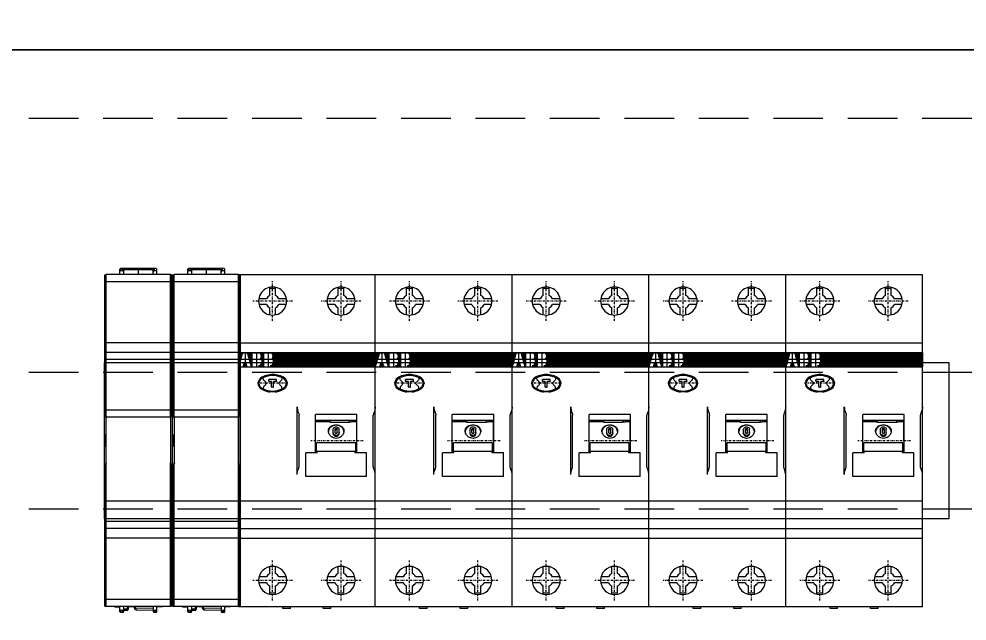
# Model space of a CAD drawing. Header units: millimetres. Extents: x -2573 to 2942, y -1220 to 2800.
# Drawn here: x 351.4 to 593.9, y 1993.8 to 2147.9 of the extents above; entities that cross this region are included whole.
import ezdxf

# ---------------------------------------------------------------- set-up
doc = ezdxf.new("R2010")
doc.units = ezdxf.units.MM
doc.linetypes.add('DASHDOT', pattern=[1, 0.5, -0.25, 0, -0.25])
doc.linetypes.add('DASHED', pattern=[19.05, 12.7, -6.35])
doc.layers.add('noprint', color=2, linetype='Continuous', true_color=0xffff00, plot=False)

# ---------------------------------------------------------------- blocks, each defined once
blk = doc.blocks.new('УЗО')
at = {"linetype": 'Continuous'}
for p, q in [((35, 39), (0, 39)), ((0, 37.14), (0, 39)), ((35, 37.14), (35, 39)), ((0, 21.5), (0, 37.14)), ((35, 21.5), (35, 37.14)), ((8, 35.5), (8, 35.61)), ((8, 33.66), (8, 35.5)), ((9.5, 35.5), (8, 35.5)), ((9.5, 35.5), (9.5, 35.61)), ((9.5, 33.66), (9.5, 35.5)), ((25.5, 35.5), (25.5, 35.61)), ((25.5, 33.66), (25.5, 35.5)), ((27, 35.5), (25.5, 35.5)), ((27, 35.5), (27, 35.61)), ((27, 33.66), (27, 35.5)), ((7.17, 32.83), (5.33, 32.83)), ((12.17, 32.83), (10.33, 32.83)), ((24.67, 32.83), (22.83, 32.83)), ((29.67, 32.83), (27.83, 32.83)), ((7.17, 31.33), (5.33, 31.33)), ((8, 28.89), (8, 30.49)), ((9.5, 28.89), (9.5, 30.49)), ((12.17, 31.33), (10.33, 31.33)), ((24.67, 31.33), (22.83, 31.33)), ((25.5, 28.89), (25.5, 30.49)), ((27, 28.89), (27, 30.49)), ((29.67, 31.33), (27.83, 31.33)), ((35, 21.5), (0, 21.5)), ((0, 19), (0, 21.5)), ((35, 19), (35, 21.5)), ((0, 19), (35, 19)), ((35, 19), (0, 19)), ((0, -19), (0, 19)), ((0, 15.4), (0, 19)), ((1.15, 18.7), (0, 18.7)), ((1.06, 18.4), (0, 18.4)), ((0.97, 18.1), (0, 18.1)), ((0.88, 17.8), (0, 17.8)), ((0.79, 17.5), (0, 17.5)), ((0.7, 17.2), (0, 17.2)), ((2.66, 17.25), (0.72, 17.25)), ((1.68, 18.91), (1.68, 16.32)), ((3.63, 18.7), (2.25, 18.7)), ((3.63, 18.4), (2.34, 18.4)), ((3.63, 18.1), (2.42, 18.1)), ((3.63, 17.8), (2.51, 17.8)), ((3.63, 17.5), (2.59, 17.5)), ((3.63, 17.2), (2.68, 17.2)), ((5.74, 17.25), (3.63, 17.25)), ((4.64, 18.93), (4.64, 15.59)), ((6.6, 18.7), (5.47, 18.7)), ((6.6, 17.5), (5.54, 17.5)), ((6.6, 18.4), (5.68, 18.4)), ((6.6, 17.8), (5.68, 17.8)), ((6.6, 18.1), (5.75, 18.1)), ((6.6, 17.2), (5.76, 17.2)), ((8.71, 17.25), (6.6, 17.25)), ((7.62, 18.93), (7.62, 15.59)), ((35, 18.7), (8.44, 18.7)), ((35, 17.5), (8.51, 17.5)), ((35, 18.4), (8.65, 18.4)), ((35, 17.8), (8.66, 17.8)), ((35, 18.1), (8.73, 18.1)), ((35, 17.2), (8.73, 17.2)), ((35, 19), (35, 15.4)), ((35, 17.21), (35, 19)), ((35, 5.18), (35, 17.21)), ((0.61, 16.9), (0, 16.9)), ((0.52, 16.6), (0, 16.6)), ((0.44, 16.3), (0, 16.3)), ((0.35, 16), (0, 16)), ((0.26, 15.7), (0, 15.7)), ((0, 15.4), (35, 15.4)), ((2.24, 15.7), (1.12, 15.7)), ((2.15, 16), (1.21, 16)), ((2.07, 16.3), (1.3, 16.3)), ((3.63, 16.9), (2.76, 16.9)), ((3.63, 16.6), (2.84, 16.6)), ((3.63, 16.3), (2.93, 16.3)), ((3.63, 16), (3.01, 16)), ((3.63, 15.7), (3.1, 15.7)), ((6.6, 15.7), (5.17, 15.7)), ((6.6, 16), (5.59, 16)), ((6.6, 16.3), (5.78, 16.3)), ((6.6, 16.9), (5.86, 16.9)), ((6.6, 16.6), (5.86, 16.6)), ((35, 15.7), (8.14, 15.7)), ((35, 16), (8.56, 16)), ((35, 16.3), (8.75, 16.3)), ((35, 16.9), (8.83, 16.9)), ((35, 16.6), (8.83, 16.6)), ((5.59, 12.12), (5.62, 12.15)), ((5.62, 12.15), (5.64, 12.17)), ((5.64, 12.17), (5.67, 12.2)), ((5.67, 12.2), (5.69, 12.22)), ((5.75, 12.27), (5.81, 12.32)), ((7.76, 12.15), (7.78, 12.17)), ((7.76, 12.15), (7.78, 12.17)), ((7.78, 12.17), (7.8, 12.19)), ((7.78, 12.17), (7.8, 12.19)), ((7.78, 12.17), (7.78, 12.17)), ((7.82, 12.2), (7.8, 12.2)), ((7.8, 12.19), (7.82, 12.2)), ((7.85, 12.2), (7.82, 12.2)), ((7.83, 12.2), (7.85, 12.2)), ((9.65, 12.2), (7.85, 12.2)), ((9.67, 12.2), (9.65, 12.2)), ((9.68, 12.2), (9.65, 12.2)), ((9.68, 12.2), (9.69, 12.2)), ((9.7, 12.2), (9.69, 12.2)), ((9.72, 12.17), (9.7, 12.19)), ((9.74, 12.15), (9.72, 12.17)), ((11.74, 12.28), (11.69, 12.32)), ((11.83, 12.2), (11.79, 12.24)), ((11.91, 12.11), (11.87, 12.15)), ((5.25, 11.3), (5.26, 11.32)), ((5.25, 11.31), (5.26, 11.32)), ((5.25, 11.27), (5.25, 11.31)), ((5.25, 11.26), (5.25, 11.3)), ((5.25, 11.27), (5.25, 11.3)), ((5.25, 11.26), (5.25, 11.26)), ((5.25, 11.25), (5.25, 11.26)), ((5.25, 11.2), (5.25, 11.25)), ((5.25, 11.25), (5.25, 11.25)), ((5.25, 11.25), (5.25, 11.25)), ((5.25, 11.25), (5.25, 11.25)), ((5.25, 11.25), (5.25, 11.25)), ((5.25, 11.25), (5.25, 11.25)), ((5.25, 11.16), (5.25, 11.2)), ((5.25, 11.16), (5.25, 11.16)), ((5.25, 11.16), (5.25, 11.16)), ((5.25, 11.16), (5.25, 11.16)), ((5.25, 11.16), (5.25, 11.16)), ((5.25, 11.16), (5.25, 11.16)), ((5.25, 11.15), (5.25, 11.16)), ((5.25, 11.15), (5.25, 11.15)), ((5.25, 11.11), (5.25, 11.15)), ((5.25, 11.1), (5.25, 11.11)), ((5.25, 11.1), (5.25, 11.1)), ((5.25, 11.09), (5.25, 11.1)), ((5.25, 11.08), (5.25, 11.09)), ((5.26, 11.06), (5.25, 11.09)), ((5.25, 11.09), (5.25, 11.09)), ((5.26, 11.06), (5.25, 11.09)), ((5.26, 11.4), (5.27, 11.45)), ((5.26, 11.39), (5.27, 11.45)), ((5.26, 11.39), (5.27, 11.45)), ((5.26, 11.39), (5.26, 11.39)), ((5.26, 11.33), (5.26, 11.38)), ((5.26, 11.37), (5.26, 11.38)), ((5.26, 11.38), (5.26, 11.38)), ((5.26, 11.33), (5.26, 11.37)), ((5.26, 11.33), (5.26, 11.37)), ((5.26, 11.33), (5.26, 11.33)), ((5.26, 11.32), (5.26, 11.33)), ((5.26, 11.32), (5.26, 11.32)), ((5.26, 11.32), (5.26, 11.32)), ((5.26, 11.05), (5.26, 11.06)), ((5.27, 11), (5.26, 11.04)), ((5.27, 11), (5.26, 11.04)), ((5.27, 11), (5.26, 11.03)), ((5.27, 11.41), (5.27, 11.45)), ((5.27, 10.94), (5.27, 10.98)), ((5.28, 11.47), (5.29, 11.51)), ((5.28, 11.47), (5.29, 11.51)), ((5.29, 10.89), (5.28, 10.93)), ((5.29, 10.88), (5.28, 10.92)), ((5.29, 11.55), (5.3, 11.58)), ((5.32, 10.76), (5.3, 10.81)), ((5.31, 11.6), (5.33, 11.66)), ((5.31, 11.6), (5.31, 11.6)), ((5.32, 11.62), (5.33, 11.66)), ((5.33, 11.67), (5.35, 11.72)), ((5.36, 11.75), (5.38, 11.79)), ((5.39, 11.8), (5.41, 11.85)), ((5.47, 10.45), (5.45, 10.48)), ((5.48, 10.43), (5.47, 10.45)), ((5.5, 10.4), (5.48, 10.43)), ((5.51, 10.39), (5.5, 10.4)), ((5.53, 10.36), (5.51, 10.38)), ((5.55, 10.34), (5.53, 10.36)), ((5.63, 10.25), (5.59, 10.29)), ((5.71, 10.16), (5.67, 10.2)), ((7.25, 11.2), (6.56, 11.89)), ((6.56, 10.51), (7.25, 11.2)), ((7.75, 12.1), (7.75, 12.12)), ((7.75, 11.8), (7.75, 12.1)), ((7.75, 11.79), (7.75, 11.8)), ((7.75, 11.78), (7.75, 11.8)), ((7.76, 11.75), (7.75, 11.77)), ((7.75, 11.77), (7.75, 11.77)), ((7.76, 11.75), (7.76, 11.75)), ((7.85, 11.7), (7.83, 11.7)), ((8.4, 11.7), (7.85, 11.7)), ((8.41, 11.58), (8.41, 11.7)), ((8.47, 11.67), (8.47, 11.67)), ((8.48, 11.65), (8.47, 11.67)), ((8.49, 11.64), (8.48, 11.65)), ((8.49, 11.63), (8.48, 11.65)), ((8.5, 11.63), (8.49, 11.63)), ((8.5, 11.62), (8.5, 11.63)), ((8.5, 11.6), (8.5, 11.62)), ((8.5, 10.5), (8.5, 11.6)), ((8.5, 10.31), (8.5, 10.5)), ((8.5, 10.3), (8.5, 10.31)), ((8.53, 10.23), (8.51, 10.25)), ((8.53, 10.23), (8.51, 10.25)), ((8.53, 10.23), (8.52, 10.24)), ((8.55, 10.21), (8.53, 10.23)), ((8.55, 10.21), (8.53, 10.23)), ((8.53, 10.23), (8.53, 10.23)), ((8.57, 10.2), (8.55, 10.21)), ((8.56, 10.2), (8.55, 10.2)), ((8.56, 10.2), (8.57, 10.2)), ((8.6, 10.2), (8.57, 10.2)), ((8.9, 10.2), (8.6, 10.2)), ((8.93, 10.2), (8.9, 10.2)), ((8.93, 10.2), (8.95, 10.21)), ((8.94, 10.2), (8.93, 10.2)), ((8.94, 10.2), (8.95, 10.2)), ((8.95, 10.21), (8.97, 10.23)), ((8.95, 10.21), (8.97, 10.23)), ((8.97, 10.23), (8.99, 10.25)), ((8.97, 10.23), (8.99, 10.25)), ((8.97, 10.23), (8.98, 10.24)), ((8.97, 10.23), (8.97, 10.23)), ((9, 11.62), (9, 11.63)), ((9, 11.63), (9.01, 11.63)), ((9, 11.6), (9, 11.62)), ((9, 10.5), (9, 11.6)), ((9, 10.31), (9, 10.5)), ((9, 10.3), (9, 10.31)), ((9.01, 11.63), (9.02, 11.65)), ((9.01, 11.64), (9.02, 11.65)), ((9.02, 11.65), (9.03, 11.67)), ((9.03, 11.67), (9.03, 11.67)), ((9.09, 11.59), (9.09, 11.6)), ((9.1, 11.58), (9.09, 11.59)), ((9.65, 11.7), (9.1, 11.7)), ((9.65, 11.7), (9.67, 11.7)), ((9.74, 11.75), (9.75, 11.77)), ((9.74, 11.75), (9.74, 11.75)), ((9.75, 12.1), (9.75, 12.12)), ((9.75, 11.8), (9.75, 12.1)), ((9.75, 11.79), (9.75, 11.8)), ((9.75, 11.78), (9.75, 11.8)), ((9.75, 11.77), (9.75, 11.77)), ((10.25, 11.2), (10.94, 11.89)), ((10.94, 10.51), (10.25, 11.2)), ((11.69, 10.08), (11.75, 10.13)), ((11.81, 10.18), (11.83, 10.2)), ((11.83, 10.2), (11.86, 10.23)), ((11.86, 10.23), (11.88, 10.25)), ((11.88, 10.25), (11.91, 10.28)), ((11.99, 12.02), (11.95, 12.06)), ((11.95, 10.34), (11.97, 10.36)), ((11.97, 10.36), (11.99, 10.39)), ((12, 12), (11.99, 12.01)), ((12.02, 11.97), (12, 12)), ((12.03, 11.95), (12.02, 11.97)), ((12.05, 11.92), (12.03, 11.95)), ((12.06, 11.9), (12.05, 11.92)), ((12.08, 11.87), (12.06, 11.9)), ((12.09, 11.85), (12.08, 11.87)), ((12.08, 10.54), (12.1, 10.58)), ((12.1, 11.82), (12.09, 11.85)), ((12.1, 10.58), (12.11, 10.6)), ((12.11, 11.8), (12.11, 11.82)), ((12.13, 11.76), (12.11, 11.8)), ((12.14, 11.75), (12.13, 11.76)), ((12.15, 11.73), (12.14, 11.75)), ((12.14, 10.65), (12.15, 10.67)), ((12.18, 11.64), (12.16, 11.68)), ((12.17, 10.74), (12.19, 10.8)), ((12.17, 10.74), (12.19, 10.79)), ((12.19, 10.8), (12.19, 10.8)), ((12.21, 11.54), (12.2, 11.58)), ((12.2, 10.81), (12.21, 10.87)), ((12.22, 11.48), (12.21, 11.51)), ((12.21, 10.89), (12.23, 10.94)), ((12.21, 10.88), (12.22, 10.93)), ((12.21, 10.89), (12.22, 10.93)), ((12.23, 11.41), (12.23, 11.46)), ((12.23, 11.42), (12.23, 11.46)), ((12.24, 11.36), (12.23, 11.4)), ((12.24, 11.36), (12.23, 11.4)), ((12.23, 10.95), (12.24, 11.01)), ((12.23, 10.95), (12.24, 11.01)), ((12.23, 10.95), (12.23, 10.99)), ((12.23, 10.95), (12.23, 10.99)), ((12.24, 11.34), (12.24, 11.35)), ((12.25, 11.31), (12.24, 11.34)), ((12.25, 11.31), (12.24, 11.34)), ((12.24, 11.08), (12.25, 11.1)), ((12.24, 11.08), (12.25, 11.09)), ((12.24, 11.07), (12.24, 11.08)), ((12.24, 11.08), (12.24, 11.08)), ((12.24, 11.08), (12.24, 11.08)), ((12.24, 11.03), (12.24, 11.07)), ((12.24, 11.02), (12.24, 11.07)), ((12.24, 11.03), (12.24, 11.07)), ((12.24, 11.07), (12.24, 11.07)), ((12.24, 11.02), (12.24, 11.03)), ((12.24, 11.02), (12.24, 11.02)), ((12.24, 11.01), (12.24, 11.01)), ((12.25, 11.31), (12.25, 11.32)), ((12.25, 11.31), (12.25, 11.31)), ((12.25, 11.31), (12.25, 11.31)), ((12.25, 11.3), (12.25, 11.31)), ((12.25, 11.3), (12.25, 11.3)), ((12.25, 11.29), (12.25, 11.3)), ((12.25, 11.28), (12.25, 11.29)), ((12.25, 11.25), (12.25, 11.28)), ((12.25, 11.26), (12.25, 11.28)), ((12.25, 11.25), (12.25, 11.25)), ((12.25, 11.24), (12.25, 11.25)), ((12.25, 11.24), (12.25, 11.24)), ((12.25, 11.24), (12.25, 11.24)), ((12.25, 11.24), (12.25, 11.24)), ((12.25, 11.24), (12.25, 11.24)), ((12.25, 11.2), (12.25, 11.24)), ((12.25, 11.24), (12.25, 11.24)), ((12.25, 11.15), (12.25, 11.2)), ((12.25, 11.14), (12.25, 11.15)), ((12.25, 11.15), (12.25, 11.15)), ((12.25, 11.15), (12.25, 11.15)), ((12.25, 11.15), (12.25, 11.15)), ((12.25, 11.15), (12.25, 11.15)), ((12.25, 11.15), (12.25, 11.15)), ((12.25, 11.1), (12.25, 11.14)), ((12.25, 11.14), (12.25, 11.14)), ((12.25, 11.1), (12.25, 11.13)), ((12.25, 11.09), (12.25, 11.13)), ((9.8, 9.05), (7.7, 9.05)), ((8.03, 9.25), (8.02, 9.25)), ((15, -12.18), (15, 5.18)), ((35, -12.18), (35, 5.18)), ((15.5, -10.08), (15.5, 3.08)), ((30.3, 3.21), (19.7, 3.21)), ((19.7, -6.57), (19.7, 3.21)), ((30.3, -6.57), (30.3, 3.21)), ((34.5, -10.08), (34.5, 3.08)), ((30.3, 1.7), (19.7, 1.7)), ((23.45, 1.35), (19.7, 1.35)), ((23.42, 1.35), (23.45, 1.5)), ((23.45, 1.13), (23.45, 1.7)), ((28.45, 1.13), (23.45, 1.13)), ((28.45, 1.13), (28.45, 1.7)), ((28.45, 1.34), (28.45, 1.5)), ((30.25, 1.3), (28.95, 1.3)), ((30.25, 1.13), (30.25, 1.3)), ((30.25, -1.91), (30.25, 1.13)), ((24.25, -1.41), (24.25, -0.54)), ((24.25, -1.7), (24.25, -1.41)), ((24.75, -1.41), (24.75, -0.54)), ((25.25, -1.41), (25.25, -0.54)), ((25.75, -1.41), (25.75, -0.54)), ((25.75, -1.7), (25.75, -1.41)), ((30.25, -2.46), (30.25, -1.91)), ((30, -4.07), (20, -4.07)), ((20, -6.26), (20, -4.07)), ((30, -6.26), (30, -4.07)), ((30.25, -3.2), (30.25, -2.46)), ((17.2, -8.77), (17.2, -6.57)), ((20.1, -6.57), (17.2, -6.57)), ((20, -6.57), (20, -6.26)), ((20.1, -6.26), (20, -6.26)), ((29.9, -6.21), (20.1, -6.21)), ((20.1, -6.57), (20.1, -6.21)), ((29.9, -6.57), (29.9, -6.21)), ((30, -6.26), (29.9, -6.26)), ((32.8, -6.57), (29.9, -6.57)), ((30, -6.57), (30, -6.26)), ((32.8, -8.77), (32.8, -6.57)), ((17.2, -12.61), (17.2, -8.77)), ((32.8, -12.61), (32.8, -8.77)), ((32.8, -12.61), (17.2, -12.61)), ((35, -19), (35, -12.18)), ((35, -19), (0, -19)), ((0, -24.21), (0, -19)), ((35, -24.21), (35, -19)), ((0, -26), (0, -24.21)), ((35, -26), (35, -24.21)), ((35, -26), (0, -26)), ((0, -28.5), (0, -26)), ((35, -28.5), (35, -26)), ((35, -28.5), (0, -28.5)), ((0, -44.14), (0, -28.5)), ((35, -44.14), (35, -28.5)), ((8, -37.49), (8, -35.89)), ((9.5, -37.49), (9.5, -35.89)), ((25.5, -37.49), (25.5, -35.89)), ((27, -37.49), (27, -35.89)), ((7.17, -38.33), (5.33, -38.33)), ((12.17, -38.33), (10.33, -38.33)), ((24.67, -38.33), (22.83, -38.33)), ((29.67, -38.33), (27.83, -38.33)), ((7.17, -39.83), (5.33, -39.83)), ((8, -42.5), (8, -40.66)), ((9.5, -42.5), (9.5, -40.66)), ((12.17, -39.83), (10.33, -39.83)), ((24.67, -39.83), (22.83, -39.83)), ((25.5, -42.5), (25.5, -40.66)), ((27, -42.5), (27, -40.66)), ((29.67, -39.83), (27.83, -39.83)), ((8, -42.61), (8, -42.5)), ((9.5, -42.5), (8, -42.5)), ((9.5, -42.61), (9.5, -42.5)), ((27, -42.5), (25.5, -42.5)), ((25.5, -42.61), (25.5, -42.5)), ((27, -42.61), (27, -42.5)), ((0, -46), (0, -44.14)), ((35, -46), (0, -46)), ((11.35, -46.4), (11.35, -46)), ((13.3, -46.4), (13.3, -46)), ((21.7, -46.4), (21.7, -46)), ((23.65, -46.4), (23.65, -46)), ((35, -46), (35, -44.14)), ((13.3, -46.4), (11.35, -46.4)), ((23.65, -46.4), (21.7, -46.4))]:
    blk.add_line(p, q, dxfattribs=at)
at = {"linetype": 'DASHDOT'}
for p, q in [((8.75, 27.15), (8.75, 37.35)), ((26.25, 27.15), (26.25, 37.35)), ((13.85, 32.25), (3.65, 32.25)), ((31.35, 32.25), (21.15, 32.25)), ((12.65, 11.2), (4.85, 11.2)), ((31.95, -3.5), (18.5, -3.5)), ((8.75, -44.35), (8.75, -34.15)), ((26.25, -44.35), (26.25, -34.15)), ((13.85, -39.25), (3.65, -39.25)), ((31.35, -39.25), (21.15, -39.25))]:
    blk.add_line(p, q, dxfattribs=at)
at = {"linetype": 'Continuous'}
for points in [[(6.56, 11.89), (6.45, 12.03), (6.39, 12.18), (6.35, 12.33), (6.35, 12.47), (6.38, 12.61), (6.4, 12.66)], [(7.75, 12.1), (7.77, 12.15), (7.81, 12.19), (7.85, 12.2)], [(7.82, 12.2), (7.8, 12.2)], [(9.75, 12.1), (9.73, 12.15), (9.69, 12.19), (9.65, 12.2)], [(9.7, 12.2), (9.68, 12.2)], [(9.68, 12.2), (9.74, 12.15)], [(11.1, 12.66), (11.14, 12.52), (11.15, 12.47), (11.14, 12.33), (11.11, 12.17), (11.05, 12.03), (10.94, 11.89)], [(5.55, 12.06), (5.41, 11.84), (5.31, 11.61), (5.26, 11.39)], [(5.45, 10.48), (5.35, 10.69), (5.28, 10.92), (5.26, 11.04)], [(5.28, 11.47), (5.3, 11.59)], [(6.56, 10.51), (6.45, 10.37), (6.39, 10.22), (6.35, 10.07), (6.35, 9.93), (6.38, 9.79), (6.4, 9.74)], [(7.85, 11.7), (7.8, 11.72), (7.76, 11.76), (7.75, 11.8)], [(7.75, 11.79), (7.75, 11.77)], [(8.43, 11.7), (8.41, 11.7)], [(8.47, 11.67), (8.43, 11.7)], [(8.49, 11.64), (8.49, 11.65)], [(8.53, 10.23), (8.5, 10.28), (8.5, 10.31)], [(8.55, 10.2), (8.57, 10.2)], [(8.93, 10.2), (8.95, 10.2)], [(8.97, 10.23), (9, 10.28), (9, 10.31)], [(9.01, 11.65), (9.01, 11.64)], [(9.03, 11.67), (9.07, 11.7)], [(9.09, 11.7), (9.07, 11.7)], [(9.09, 11.59), (9.09, 11.7)], [(9.1, 11.58), (9.1, 11.58)], [(9.65, 11.7), (9.7, 11.72), (9.74, 11.76), (9.75, 11.8)], [(9.84, 11.58), (9.75, 11.79)], [(9.75, 11.77), (9.75, 11.79)], [(9.84, 11.58), (9.84, 11.58)], [(11.1, 9.74), (11.14, 9.88), (11.15, 9.93), (11.14, 10.07), (11.11, 10.23), (11.05, 10.37), (10.94, 10.51)], [(12, 10.4), (12.11, 10.6), (12.19, 10.8), (12.24, 11.01)], [(12.24, 11.36), (12.19, 11.59), (12.15, 11.71)], [(15, 5.18), (15.01, 4.93), (15.09, 4.45), (15.22, 4.02), (15.42, 3.51)], [(35, 5.18), (34.99, 4.93), (34.91, 4.45), (34.78, 4.02), (34.58, 3.51)], [(15.42, 3.51), (15.47, 3.38), (15.5, 3.08)], [(34.58, 3.51), (34.53, 3.38), (34.5, 3.08)], [(23, -0.96), (23.01, -0.76), (23.05, -0.58), (23.12, -0.4), (23.21, -0.23), (23.33, -0.08), (23.46, 0.06), (23.62, 0.18), (23.79, 0.28), (24.07, 0.4), (24.37, 0.48), (24.68, 0.53), (25.01, 0.55), (25.34, 0.53), (25.65, 0.48), (25.95, 0.39), (26.22, 0.27), (26.39, 0.17), (26.54, 0.05), (26.68, -0.08), (26.79, -0.24), (26.88, -0.4), (26.95, -0.58), (26.99, -0.77), (27, -0.96)], [(26.99, -1.12), (26.93, -0.8), (26.79, -0.5), (26.6, -0.23), (26.35, 0), (26.06, 0.2), (25.72, 0.34), (25.37, 0.43), (25, 0.46), (24.63, 0.43), (24.28, 0.34), (23.94, 0.2), (23.65, 0), (23.4, -0.23), (23.21, -0.5), (23.07, -0.8), (23.01, -1.12)], [(24.25, -0.54), (24.28, -0.38), (24.36, -0.24), (24.49, -0.11), (24.66, -0.03), (24.8, 0.02), (24.96, 0.03), (25.12, 0.03), (25.27, 0), (25.47, -0.09), (25.62, -0.21), (25.72, -0.37), (25.75, -0.54)], [(28.45, 1.5), (28.53, 1.42), (28.68, 1.34), (28.87, 1.31), (28.95, 1.3)], [(27, -0.96), (26.99, -1.17), (26.95, -1.37), (26.88, -1.58), (26.79, -1.78), (26.67, -1.97), (26.54, -2.15), (26.38, -2.32), (26.21, -2.47), (25.94, -2.65), (25.65, -2.78), (25.34, -2.87), (25.01, -2.9), (24.69, -2.87), (24.38, -2.79), (24.08, -2.66), (23.81, -2.49), (23.64, -2.33), (23.48, -2.16), (23.34, -1.98), (23.22, -1.79), (23.12, -1.58), (23.06, -1.38), (23.01, -1.17), (23, -0.96)], [(25.75, -1.41), (25.73, -1.58), (25.65, -1.75), (25.54, -1.9), (25.39, -2.01), (25.23, -2.08), (25.06, -2.12), (24.88, -2.11), (24.71, -2.06), (24.52, -1.95), (24.38, -1.79), (24.28, -1.61), (24.25, -1.41)], [(24.25, -1.7), (24.26, -1.82), (24.31, -1.94), (24.38, -2.06), (24.47, -2.15), (24.58, -2.23), (24.71, -2.29), (24.85, -2.33), (25, -2.34), (25.15, -2.33), (25.29, -2.29), (25.42, -2.23), (25.53, -2.15), (25.62, -2.06), (25.69, -1.94), (25.74, -1.82), (25.75, -1.7)], [(24.75, -0.54), (24.77, -0.47), (24.82, -0.4), (24.9, -0.36), (25, -0.34), (25.1, -0.36), (25.18, -0.4), (25.23, -0.47), (25.25, -0.54)], [(25.25, -0.84), (25.23, -0.75), (25.18, -0.68), (25.1, -0.64), (25, -0.62), (24.9, -0.64), (24.82, -0.68), (24.77, -0.75), (24.75, -0.84)], [(25.25, -1.41), (25.23, -1.49), (25.18, -1.57), (25.1, -1.62), (25, -1.64), (24.9, -1.62), (24.82, -1.57), (24.77, -1.49), (24.75, -1.41)], [(30.3, -3.34), (30.25, -3.24), (30.25, -3.2)], [(15, -12.18), (15.01, -11.93), (15.09, -11.46), (15.22, -11.02), (15.42, -10.51)], [(15.42, -10.51), (15.47, -10.38), (15.5, -10.08)], [(34.58, -10.51), (34.53, -10.38), (34.5, -10.08)], [(35, -12.18), (34.99, -11.93), (34.91, -11.46), (34.78, -11.02), (34.58, -10.51)]]:
    blk.add_lwpolyline(points, dxfattribs=at)
blk.add_lwpolyline([(9.84, 11.58), (9.84, 11.58)], close=True, dxfattribs=at)
for centre, radius, start, end in [((8.75, 32.25), 3.6, 90.0027, 270.0045), ((8.75, 32.25), 3.6, 270.0027, 90.0045), ((26.25, 32.25), 3.6, 89.9991, 270.0009), ((26.25, 32.25), 3.6, 269.9991, 90.0009), ((8.75, 32.08), 1.75, 115.3769, 154.6231), ((8.75, 32.08), 1.75, 25.3769, 64.6231), ((26.25, 32.08), 1.75, 115.3769, 154.6231), ((26.25, 32.08), 1.75, 25.3769, 64.6231), ((8.75, 32.08), 1.75, 205.3769, 244.6231), ((8.75, 32.08), 1.75, 295.3769, 334.6231), ((26.25, 32.08), 1.75, 205.3769, 244.6231), ((26.25, 32.08), 1.75, 295.3769, 334.6231), ((6.65, 11.2), 1.65, 126.7597, 233.2363), ((6.65, 11.2), 1.4, 137.099, 138.7072), ((6.65, 11.2), 1.4, 135.8682, 136.0977), ((8.75, 7.86), 5.59, 89.9995, 123.5102), ((6.65, 11.2), 1.4, 132.2693, 133.8242), ((6.65, 11.2), 1.4, 130.0757, 133.0936), ((8.75, 7.86), 5.34, 116.08, 123.439), ((8.75, 7.86), 5.34, 122.1583, 122.2034), ((8.75, 7.86), 5.34, 117.296, 117.3473), ((8.75, 7.86), 5.34, 90.0018, 116.0816), ((8.75, 7.86), 5.34, 116.1045, 116.1333), ((8.75, 7.86), 5.34, 113.2103, 114.3475), ((8.75, 7.86), 5.34, 108.8142, 108.9146), ((8.75, 7.86), 5.34, 106.9305, 108.435), ((8.75, 7.86), 5.34, 102.6157, 103.5158), ((8.75, 7.86), 5.34, 100.5768, 102.2353), ((7.85, 12.1), 0.1, 119.9998, 168.7353), ((8.75, 7.86), 5.34, 98.558, 100.1655), ((7.85, 12.1), 0.1, 90, 101.2652), ((8.75, 7.86), 5.34, 94.2071, 94.8101), ((8.75, 7.86), 5.34, 92.2699, 94.0621), ((8.75, 7.86), 5.59, 56.4892, 89.9999), ((8.75, 7.86), 5.34, 63.9151, 89.9998), ((9.65, 12.1), 0.1, 78.7348, 90), ((9.65, 12.1), 0.1, 11.2647, 60.0002), ((8.75, 7.86), 5.34, 56.561, 63.92), ((8.75, 7.86), 5.34, 60.802, 60.8437), ((8.75, 7.86), 5.34, 59.5332, 59.7138), ((10.85, 11.2), 1.4, 49.3653, 52.9579), ((10.85, 11.2), 1.4, 48.0019, 50.4749), ((10.85, 11.2), 1.4, 45.1424, 46.6531), ((10.85, 11.2), 1.4, 43.0847, 45.5385), ((10.85, 11.2), 1.65, 306.7638, 53.2403), ((6.65, 11.2), 1.4, 176.2532, 176.5499), ((6.65, 11.2), 1.4, 178.0691, 179.1381), ((6.65, 11.2), 1.4, 180.3411, 180.8633), ((6.65, 11.2), 1.4, 184.3092, 184.4107), ((6.65, 11.2), 1.4, 184.7865, 184.9739), ((6.65, 11.2), 1.4, 172.5243, 173.9706), ((6.65, 11.2), 1.4, 184.9928, 185.7395), ((6.65, 11.2), 1.4, 189.6548, 190.4884), ((6.65, 11.2), 1.4, 168.6094, 168.7389), ((6.65, 11.2), 1.4, 194.284, 195.3353), ((6.65, 11.2), 1.4, 163.5446, 164.6449), ((6.65, 11.2), 1.4, 162.3461, 162.6192), ((6.65, 11.2), 1.4, 161.5566, 161.6323), ((6.65, 11.2), 1.4, 198.8673, 200.2984), ((6.65, 11.2), 1.4, 158.5797, 159.6261), ((6.65, 11.2), 1.4, 203.6265, 205.0428), ((6.65, 11.2), 1.4, 154.2603, 154.5143), ((6.65, 11.2), 1.4, 153.1137, 153.1363), ((6.65, 11.2), 1.4, 208.5598, 209.8206), ((6.65, 11.2), 1.4, 149.1072, 150.9297), ((6.65, 11.2), 1.4, 148.9637, 148.9894), ((6.65, 11.2), 1.4, 211.2205, 211.7558), ((6.65, 11.2), 1.4, 210.8886, 210.9405), ((6.65, 11.2), 1.4, 146.4689, 148.1456), ((6.65, 11.2), 1.4, 215.3015, 215.7736), ((6.65, 11.2), 1.4, 215.9382, 216.6041), ((6.65, 11.2), 1.4, 142.19, 143.3962), ((6.65, 11.2), 1.4, 139.0886, 142.0659), ((6.65, 11.2), 1.4, 218.2015, 220.6373), ((6.65, 11.2), 1.4, 220.7026, 221.5018), ((6.65, 11.2), 1.4, 223.0818, 225.5351), ((8.75, 14.54), 5.59, 236.4872, 259.1497), ((6.65, 11.2), 1.4, 225.5332, 226.6243), ((6.65, 11.2), 1.4, 227.9979, 232.9534), ((8.75, 14.54), 5.34, 236.5587, 243.9182), ((8.75, 14.54), 5.34, 239.5323, 239.7131), ((8.75, 14.54), 5.34, 240.801, 240.8434), ((8.75, 14.54), 5.34, 243.9128, 269.9988), ((7.85, 12.1), 0.1, 168.7348, 180), ((7.85, 11.8), 0.1, 179.9994, 191.2647), ((7.85, 11.8), 0.1, 210, 258.7348), ((7.85, 11.8), 0.1, 258.7353, 270.0006), ((8.4, 11.6), 0.1, 0.0007, 89.9993), ((8.6, 10.3), 0.1, 179.9965, 188.4495), ((8.6, 10.3), 0.1, 209.9998, 213.7331), ((8.6, 10.3), 0.1, 213.7332, 270), ((8.75, 14.54), 5.34, 269.9999, 296.0871), ((8.9, 10.3), 0.1, 269.9994, 326.2669), ((8.9, 10.3), 0.1, 326.2668, 330), ((9.1, 11.6), 0.1, 90.0007, 179.9993), ((8.9, 10.3), 0.1, 351.5473, 359.9968), ((9.65, 11.8), 0.1, 269.9994, 281.2647), ((9.65, 11.8), 0.1, 281.2652, 330), ((9.65, 12.1), 0.1, 0, 11.2652), ((9.65, 11.8), 0.1, 348.7353, 0.0006), ((8.75, 14.54), 5.59, 280.8501, 303.5128), ((8.75, 14.54), 5.34, 296.0816, 303.4413), ((8.75, 14.54), 5.34, 296.1073, 296.1342), ((8.75, 14.54), 5.34, 297.2983, 297.3494), ((8.75, 14.54), 5.34, 302.1605, 302.2057), ((10.85, 11.2), 1.4, 310.0794, 313.0976), ((10.85, 11.2), 1.4, 312.2355, 313.8491), ((10.85, 11.2), 1.4, 315.8725, 316.1017), ((10.85, 11.2), 1.4, 317.105, 318.6097), ((10.85, 11.2), 1.4, 40.6586, 41.5347), ((10.85, 11.2), 1.4, 38.2034, 40.6397), ((10.85, 11.2), 1.4, 319.0922, 322.0691), ((10.85, 11.2), 1.4, 322.069, 323.3987), ((10.85, 11.2), 1.4, 35.9231, 36.6194), ((10.85, 11.2), 1.4, 35.3058, 35.7751), ((10.85, 11.2), 1.4, 324.6984, 325.0344), ((10.85, 11.2), 1.4, 326.5508, 327.8758), ((10.85, 11.2), 1.4, 31.1991, 31.7737), ((10.85, 11.2), 1.4, 30.8822, 30.9413), ((10.85, 11.2), 1.4, 329.1114, 330.9325), ((10.85, 11.2), 1.4, 328.9669, 328.9928), ((10.85, 11.2), 1.4, 28.8721, 29.699), ((10.85, 11.2), 1.4, 26.1475, 26.4798), ((10.85, 11.2), 1.4, 333.1179, 333.1403), ((10.85, 11.2), 1.4, 334.2604, 334.5165), ((10.85, 11.2), 1.4, 24.071, 24.8957), ((10.85, 11.2), 1.4, 21.3508, 22.0669), ((10.85, 11.2), 1.4, 337.9373, 339.7103), ((10.85, 11.2), 1.4, 20.2645, 20.2999), ((10.85, 11.2), 1.4, 19.305, 20.0963), ((10.85, 11.2), 1.4, 18.8675, 18.8831), ((10.85, 11.2), 1.4, 16.5862, 17.6539), ((10.85, 11.2), 1.4, 341.5588, 341.6347), ((10.85, 11.2), 1.4, 343.5469, 344.8143), ((10.85, 11.2), 1.4, 14.552, 15.2509), ((10.85, 11.2), 1.4, 11.8365, 13.2409), ((10.85, 11.2), 1.4, 348.6291, 348.7432), ((10.85, 11.2), 1.4, 9.8055, 10.4622), ((10.85, 11.2), 1.4, 7.0974, 8.6223), ((10.85, 11.2), 1.4, 5.0608, 5.698), ((10.85, 11.2), 1.4, 4.7938, 4.9802), ((10.85, 11.2), 1.4, 352.5262, 353.9726), ((10.85, 11.2), 1.4, 0.3443, 0.8661), ((10.85, 11.2), 1.4, 358.0694, 359.1399), ((10.85, 11.2), 1.4, 356.2558, 356.552), ((8.75, 14.54), 5.59, 253.5477, 262.9537), ((8.75, 14.54), 5.59, 277.0461, 286.4523), ((31.05, -0.65), 2.55, 108.5237, 126.7042), ((31.05, -0.65), 1.3, 130.9234, 133.7354), ((31.05, -0.65), 2.25, 111.153, 112.6458), ((31.05, -0.65), 2.25, 111.1429, 112.6344), ((31.05, -0.65), 1.3, 226.2679, 229.0796), ((31.05, -0.65), 2.25, 247.3498, 248.8431), ((31.05, -0.65), 2.25, 247.3656, 248.857), ((31.05, -0.65), 2.55, 250.1692, 251.4812), ((8.75, -39.25), 3.6, 90.0002, 269.9998), ((8.75, -39.25), 3.6, 270.0002, 89.9998), ((26.25, -39.25), 3.6, 89.9979, 269.9975), ((26.25, -39.25), 3.6, 269.9979, 89.9975), ((8.75, -39.08), 1.75, 115.3769, 154.6231), ((8.75, -39.08), 1.75, 25.3769, 64.6231), ((26.25, -39.08), 1.75, 115.3769, 154.6231), ((26.25, -39.08), 1.75, 25.3769, 64.6231), ((8.75, -39.08), 1.75, 205.3769, 244.6231), ((8.75, -39.08), 1.75, 295.3769, 334.6231), ((26.25, -39.08), 1.75, 205.3769, 244.6231), ((26.25, -39.08), 1.75, 295.3769, 334.6231)]:
    blk.add_arc(centre, radius, start, end, dxfattribs=at)
blk = doc.blocks.new('реле')
at = {"color": 7, "linetype": 'Continuous'}
for p, q in [((-4.45, 3.36), (-4.75, 3.19)), ((-4.75, 1.86), (-4.75, 3.19)), ((-4.45, 2.86), (-4.75, 2.62)), ((-4.45, 2.86), (-4.45, 3.36)), ((4.45, 3.36), (-4.45, 3.36)), ((-4.45, 2.86), (-4.05, 2.86)), ((-3.75, 1.86), (-3.75, 3.06)), ((0, 1.86), (0, 3.36)), ((3.75, 1.86), (3.75, 3.36)), ((4.05, 2.86), (4.75, 2.86)), ((4.75, 3.19), (4.45, 3.36)), ((4.75, 1.86), (4.75, 3.19)), ((-8.7, 1.56), (-8.7, -34.03)), ((-8.5, 1.76), (-8.21, 1.76)), ((-8.21, -34.9), (-8.21, 1.86)), ((8.21, 1.86), (-8.21, 1.86)), ((8.21, -34.9), (8.21, 1.86)), ((8.5, 1.76), (8.21, 1.76)), ((8.7, -82.84), (8.7, 1.56)), ((-8.5, -15.64), (-8.21, -15.64)), ((8.21, -15.64), (-8.21, -15.64)), ((8.5, -15.64), (8.21, -15.64)), ((-8.5, -18.24), (-8.21, -18.24)), ((8.21, -18.14), (-8.21, -18.14)), ((8.5, -18.24), (8.21, -18.24)), ((-8.7, -47.25), (-8.7, -34.03)), ((-8.2, -46.37), (-8.2, -34.91)), ((8.2, -34.91), (8.2, -46.37)), ((-8.7, -47.25), (-8.7, -82.84)), ((-8.21, -83.14), (-8.21, -46.38)), ((8.21, -83.14), (8.21, -46.38)), ((-8.5, -56.04), (-8.21, -56.04)), ((8.21, -56.14), (-8.21, -56.14)), ((8.5, -56.04), (8.21, -56.04)), ((-8.5, -63.04), (-8.21, -63.04)), ((8.5, -63.04), (8.21, -63.04)), ((8.21, -63.14), (-8.21, -63.14)), ((-8.5, -65.64), (-8.21, -65.64)), ((8.21, -65.64), (-8.21, -65.64)), ((8.5, -65.64), (8.21, -65.64)), ((-8.5, -83.04), (-8.21, -83.04)), ((8.21, -83.14), (-8.21, -83.14)), ((-6.15, -83.24), (-6.15, -83.14)), ((-6.15, -83.24), (-4.75, -83.24)), ((-4.75, -84.47), (-4.75, -83.14)), ((-4.45, -84.14), (-4.75, -83.89)), ((-4.45, -84.64), (-4.75, -84.47)), ((-4.05, -84.14), (-4.45, -84.14)), ((-4.45, -84.64), (-4.45, -84.14)), ((-4.05, -84.64), (-4.45, -84.64)), ((-3.75, -84.34), (-3.75, -83.14)), ((-2.88, -84.12), (-3.75, -84.13)), ((-2.58, -83.14), (-2.58, -83.82)), ((-1.04, -83.24), (-2.58, -83.24)), ((-1.04, -83.14), (-1.04, -83.45)), ((-0.37, -83.95), (3.75, -84.02)), ((3.75, -83.14), (3.75, -84.34)), ((4.45, -84.14), (4.05, -84.14)), ((4.45, -84.64), (4.05, -84.64)), ((4.45, -84.14), (4.75, -83.89)), ((4.45, -84.64), (4.45, -84.14)), ((4.45, -84.64), (4.75, -84.47)), ((4.75, -84.47), (4.75, -83.14)), ((6.15, -83.24), (4.75, -83.24)), ((6.15, -83.24), (6.15, -83.14)), ((8.5, -83.04), (8.21, -83.04))]:
    blk.add_line(p, q, dxfattribs=at)
at = {"color": 9, "linetype": 'Continuous', "true_color": 0xc0c0c0}
for p, q in [((-4.05, 2.86), (-4.05, 3.36)), ((3.75, 3.06), (-3.75, 3.06)), ((4.05, 3.36), (4.05, 2.86)), ((-8.5, 1.76), (-8.5, -34.18)), ((8.21, 0), (-8.21, 0)), ((8.5, -34.18), (8.5, 1.76)), ((-8.5, -0.01), (-8.21, -0.01)), ((8.5, -0.01), (8.21, -0.01)), ((-8.5, -19.94), (-8.21, -19.94)), ((8.21, -19.93), (-8.21, -19.93)), ((8.5, -19.94), (8.21, -19.94)), ((-8.5, -32.91), (-8.21, -32.91)), ((8.21, -32.9), (-8.21, -32.9)), ((8.5, -32.91), (8.21, -32.91)), ((-8.25, -34.76), (-8.21, -34.76)), ((8.21, -34.67), (-8.21, -34.67)), ((8.25, -34.76), (8.21, -34.76)), ((-8.5, -41.6), (-8.5, -39.68)), ((-8.5, -47.09), (-8.5, -83.04)), ((-8.5, -48.37), (-8.21, -48.37)), ((-8.25, -46.52), (-8.21, -46.52)), ((8.25, -46.52), (8.21, -46.52)), ((8.5, -48.37), (8.21, -48.37)), ((8.5, -83.04), (8.5, -47.09)), ((-8.5, -61.34), (-8.21, -61.34)), ((8.21, -61.35), (-8.21, -61.35)), ((8.5, -61.34), (8.21, -61.34)), ((-8.5, -81.27), (-8.21, -81.27)), ((8.21, -81.28), (-8.21, -81.28)), ((8.5, -81.27), (8.21, -81.27)), ((-5.85, -83.24), (-5.85, -83.14)), ((-4.05, -84.64), (-4.05, -84.14)), ((-2.88, -83.82), (-3.75, -83.83)), ((-2.88, -83.14), (-2.88, -83.82)), ((-2.88, -83.82), (-2.58, -83.82)), ((-2.88, -84.12), (-2.88, -83.82)), ((-2.2, -83.24), (-2.2, -83.14)), ((-0.8, -83.45), (-1.04, -83.45)), ((-0.8, -83.14), (-0.8, -83.45)), ((-0.8, -83.45), (3.75, -83.52)), ((4.05, -84.14), (4.05, -84.64)), ((5.85, -83.24), (5.85, -83.14))]:
    blk.add_line(p, q, dxfattribs=at)
at = {"color": 7, "linetype": 'Continuous'}
for points in [[(-8.67, -39.19), (-8.64, -39.25), (-8.58, -39.4), (-8.53, -39.56), (-8.49, -39.71), (-8.46, -39.87), (-8.44, -40.02), (-8.42, -40.18), (-8.41, -40.33), (-8.4, -40.49), (-8.4, -40.64)], [(-8.4, -40.64), (-8.4, -40.78), (-8.41, -40.94), (-8.42, -41.1), (-8.44, -41.26), (-8.46, -41.41), (-8.49, -41.57), (-8.53, -41.72), (-8.58, -41.87), (-8.64, -42.03), (-8.67, -42.09)], [(-1.04, -83.45), (-1.04, -83.47), (-1.04, -83.52), (-1.02, -83.57), (-1, -83.62), (-0.98, -83.67), (-0.94, -83.72), (-0.9, -83.76), (-0.85, -83.8), (-0.8, -83.84), (-0.74, -83.87), (-0.68, -83.9), (-0.61, -83.92), (-0.54, -83.94), (-0.47, -83.95), (-0.39, -83.95), (-0.37, -83.95)]]:
    blk.add_lwpolyline(points, dxfattribs=at)
for centre, radius, start, end in [((-4.05, 3.06), 0.3, 0, 90), ((-8.5, 1.56), 0.2, 90, 180), ((-8.5, 1.56), 0.2, 98.0214, 100.1321), ((8.5, 1.56), 0.2, 0, 90), ((-8.5, -18.44), 0.2, 90, 180), ((8.5, -18.44), 0.2, 0, 90), ((-8.5, -55.84), 0.2, 180, 270), ((8.5, -55.84), 0.2, 270, 0), ((-8.5, -62.84), 0.2, 180, 270), ((8.5, -62.84), 0.2, 270, 0), ((-8.5, -82.84), 0.2, 180, 270), ((-4.05, -84.34), 0.3, 270, 0), ((-2.88, -83.82), 0.3, 270.5773, 0.0001), ((4.05, -84.34), 0.3, 180, 270), ((8.5, -82.84), 0.2, 270, 0)]:
    blk.add_arc(centre, radius, start, end, dxfattribs=at)
at = {"color": 9, "linetype": 'Continuous', "true_color": 0xc0c0c0}
for centre, start, end in [((-11.97, -40.58), 25.1846, 25.5893), ((-11.97, -40.7), 334.4106, 334.8154)]:
    blk.add_arc(centre, 3.63, start, end, dxfattribs=at)
at = {"color": 7, "linetype": 'Continuous'}
for centre, major_axis, start_param, end_param in [((-4.05, 2.44), (0, 0.424), 4.712389, 6.283185), ((4.05, 2.44), (0, -0.424), 3.141593, 4.712389), ((-4.05, -83.72), (0, 0.424), 3.141593, 4.712389), ((4.05, -83.72), (0, -0.424), 4.712389, 6.283185)]:
    blk.add_ellipse(centre, major_axis=major_axis, ratio=0.707107, start_param=start_param, end_param=end_param, dxfattribs=at)
at = {"color": 9, "linetype": 'Continuous', "true_color": 0xc0c0c0}
for points, knots in [([(-8.7, -0.02), (-8.7, -0.02), (-8.7, -0.02), (-8.7, -0.02), (-8.69, -0.02), (-8.68, -0.01), (-8.66, -0.01), (-8.64, -0.01), (-8.61, -0.01), (-8.58, -0.01), (-8.54, -0.01), (-8.51, -0.01), (-8.5, -0.01)], [0, 0, 0, 0, 0.008294, 0.024077, 0.048626, 0.082035, 0.174467, 0.298258, 0.448803, 0.620399, 0.806492, 1, 1, 1, 1]), ([(8.7, -0.02), (8.7, -0.02), (8.7, -0.02), (8.7, -0.02), (8.69, -0.02), (8.68, -0.01), (8.66, -0.01), (8.64, -0.01), (8.61, -0.01), (8.58, -0.01), (8.54, -0.01), (8.51, -0.01), (8.5, -0.01)], [0, 0, 0, 0, 0.008294, 0.024077, 0.048626, 0.082035, 0.174467, 0.298258, 0.448803, 0.620399, 0.806492, 1, 1, 1, 1]), ([(-8.7, -19.96), (-8.7, -19.96), (-8.7, -19.96), (-8.7, -19.96), (-8.69, -19.96), (-8.68, -19.95), (-8.66, -19.95), (-8.64, -19.95), (-8.61, -19.95), (-8.56, -19.94), (-8.53, -19.94), (-8.5, -19.94)], [0, 0, 0, 0, 0.011049, 0.028326, 0.053708, 0.087568, 0.180168, 0.303483, 0.4531, 0.623445, 1, 1, 1, 1]), ([(8.7, -19.96), (8.7, -19.96), (8.7, -19.96), (8.7, -19.96), (8.69, -19.96), (8.68, -19.95), (8.66, -19.95), (8.64, -19.95), (8.61, -19.95), (8.56, -19.94), (8.53, -19.94), (8.5, -19.94)], [0, 0, 0, 0, 0.011049, 0.028325, 0.053709, 0.087567, 0.180169, 0.303485, 0.4531, 0.623446, 1, 1, 1, 1]), ([(-8.7, -32.92), (-8.7, -32.92), (-8.7, -32.91), (-8.7, -32.91), (-8.69, -32.91), (-8.68, -32.91), (-8.68, -32.91), (-8.67, -32.91), (-8.65, -32.91), (-8.64, -32.91), (-8.61, -32.91), (-8.58, -32.91), (-8.54, -32.91), (-8.51, -32.91), (-8.5, -32.91)], [0, 0, 0, 0, 0.006112, 0.020951, 0.045011, 0.078174, 0.120154, 0.170571, 0.228947, 0.294727, 0.44592, 0.618366, 0.805443, 1, 1, 1, 1]), ([(8.7, -32.92), (8.7, -32.92), (8.7, -32.91), (8.7, -32.91), (8.69, -32.91), (8.68, -32.91), (8.68, -32.91), (8.67, -32.91), (8.65, -32.91), (8.64, -32.91), (8.61, -32.91), (8.58, -32.91), (8.54, -32.91), (8.51, -32.91), (8.5, -32.91)], [0, 0, 0, 0, 0.006113, 0.020951, 0.045012, 0.078173, 0.120154, 0.170572, 0.228946, 0.294729, 0.44592, 0.618367, 0.805444, 1, 1, 1, 1]), ([(-8.69, -39.03), (-8.66, -39.09), (-8.61, -39.21), (-8.55, -39.39), (-8.49, -39.58), (-8.45, -39.78), (-8.42, -39.98), (-8.39, -40.27), (-8.39, -40.49), (-8.39, -40.64)], [0, 0, 0, 0, 0.113595, 0.22929, 0.348496, 0.47193, 0.599594, 0.730886, 1, 1, 1, 1]), ([(-8.39, -40.64), (-8.39, -40.79), (-8.39, -41.01), (-8.42, -41.3), (-8.45, -41.5), (-8.49, -41.7), (-8.55, -41.89), (-8.61, -42.07), (-8.66, -42.19), (-8.69, -42.24)], [0, 0, 0, 0, 0.269114, 0.400406, 0.52807, 0.651504, 0.77071, 0.886405, 1, 1, 1, 1]), ([(-8.7, -48.36), (-8.7, -48.36), (-8.7, -48.36), (-8.7, -48.36), (-8.69, -48.37), (-8.68, -48.37), (-8.68, -48.37), (-8.67, -48.37), (-8.65, -48.37), (-8.64, -48.37), (-8.61, -48.37), (-8.58, -48.37), (-8.54, -48.37), (-8.51, -48.37), (-8.5, -48.37)], [0, 0, 0, 0, 0.006112, 0.020951, 0.045011, 0.078174, 0.120154, 0.170571, 0.228947, 0.294727, 0.44592, 0.618366, 0.805443, 1, 1, 1, 1]), ([(8.7, -48.36), (8.7, -48.36), (8.7, -48.36), (8.7, -48.36), (8.69, -48.37), (8.68, -48.37), (8.68, -48.37), (8.67, -48.37), (8.65, -48.37), (8.64, -48.37), (8.61, -48.37), (8.58, -48.37), (8.54, -48.37), (8.51, -48.37), (8.5, -48.37)], [0, 0, 0, 0, 0.006112, 0.020951, 0.045012, 0.078174, 0.120154, 0.170571, 0.228948, 0.294727, 0.44592, 0.618366, 0.805443, 1, 1, 1, 1]), ([(-8.7, -61.32), (-8.7, -61.32), (-8.7, -61.32), (-8.7, -61.32), (-8.69, -61.32), (-8.68, -61.33), (-8.66, -61.33), (-8.64, -61.33), (-8.61, -61.33), (-8.56, -61.34), (-8.53, -61.34), (-8.5, -61.34)], [0, 0, 0, 0, 0.011071, 0.028361, 0.053751, 0.087615, 0.180217, 0.303528, 0.453137, 0.623472, 1, 1, 1, 1]), ([(8.7, -61.32), (8.7, -61.32), (8.7, -61.32), (8.7, -61.32), (8.69, -61.32), (8.68, -61.33), (8.66, -61.33), (8.64, -61.33), (8.61, -61.33), (8.56, -61.34), (8.53, -61.34), (8.5, -61.34)], [0, 0, 0, 0, 0.011071, 0.028361, 0.053751, 0.087615, 0.180217, 0.303529, 0.453137, 0.623472, 1, 1, 1, 1]), ([(-8.7, -81.26), (-8.7, -81.26), (-8.7, -81.26), (-8.7, -81.26), (-8.69, -81.26), (-8.68, -81.26), (-8.66, -81.27), (-8.64, -81.27), (-8.61, -81.27), (-8.58, -81.27), (-8.54, -81.27), (-8.51, -81.27), (-8.5, -81.27)], [0, 0, 0, 0, 0.008294, 0.024077, 0.048626, 0.082035, 0.174467, 0.298258, 0.448803, 0.620399, 0.806492, 1, 1, 1, 1]), ([(8.7, -81.26), (8.7, -81.26), (8.7, -81.26), (8.7, -81.26), (8.69, -81.26), (8.68, -81.26), (8.66, -81.27), (8.64, -81.27), (8.61, -81.27), (8.58, -81.27), (8.54, -81.27), (8.51, -81.27), (8.5, -81.27)], [0, 0, 0, 0, 0.008294, 0.024077, 0.048626, 0.082035, 0.174467, 0.298258, 0.448803, 0.620399, 0.806493, 1, 1, 1, 1]), ([(-0.8, -83.45), (-0.8, -83.48), (-0.79, -83.56), (-0.76, -83.66), (-0.71, -83.75), (-0.66, -83.83), (-0.59, -83.88), (-0.52, -83.92), (-0.45, -83.95), (-0.4, -83.95), (-0.37, -83.95)], [0, 0, 0, 0, 0.154622, 0.302409, 0.439693, 0.566093, 0.683071, 0.7928, 0.897644, 1, 1, 1, 1])]:
    blk.add_open_spline(points, degree=3, knots=knots, dxfattribs=at)
at = {"color": 7, "linetype": 'Continuous'}
for points, knots in [([(-8.7, -15.65), (-8.7, -15.65), (-8.7, -15.65), (-8.7, -15.65), (-8.69, -15.65), (-8.68, -15.65), (-8.68, -15.65), (-8.67, -15.65), (-8.65, -15.65), (-8.64, -15.64), (-8.61, -15.64), (-8.58, -15.64), (-8.54, -15.64), (-8.51, -15.64), (-8.5, -15.64)], [0, 0, 0, 0, 0.005895, 0.020644, 0.044651, 0.077778, 0.119734, 0.170138, 0.228512, 0.294299, 0.445542, 0.618083, 0.805291, 1, 1, 1, 1]), ([(8.7, -15.65), (8.7, -15.65), (8.7, -15.65), (8.7, -15.65), (8.69, -15.65), (8.68, -15.65), (8.68, -15.65), (8.67, -15.65), (8.65, -15.65), (8.64, -15.64), (8.61, -15.64), (8.58, -15.64), (8.54, -15.64), (8.51, -15.64), (8.5, -15.64)], [0, 0, 0, 0, 0.005889, 0.020641, 0.044648, 0.077774, 0.119731, 0.170135, 0.228509, 0.294297, 0.44554, 0.618082, 0.805291, 1, 1, 1, 1]), ([(-8.5, -34.18), (-8.51, -34.17), (-8.52, -34.13), (-8.54, -34.08), (-8.56, -34.04), (-8.57, -34.02), (-8.59, -33.99), (-8.6, -33.96), (-8.61, -33.94), (-8.62, -33.93), (-8.63, -33.92), (-8.64, -33.91), (-8.65, -33.9), (-8.66, -33.89), (-8.66, -33.89), (-8.67, -33.9), (-8.68, -33.91), (-8.69, -33.93), (-8.7, -33.97), (-8.7, -34.01), (-8.7, -34.03)], [0, 0, 0, 0, 0.12543, 0.250803, 0.31323, 0.375277, 0.4367, 0.497111, 0.555848, 0.584244, 0.611678, 0.637778, 0.662035, 0.684082, 0.694716, 0.705833, 0.732341, 0.765588, 0.841215, 1, 1, 1, 1]), ([(8.7, -34.03), (8.7, -34.01), (8.7, -33.97), (8.69, -33.93), (8.68, -33.91), (8.67, -33.9), (8.66, -33.89), (8.66, -33.89), (8.65, -33.9), (8.64, -33.91), (8.63, -33.92), (8.62, -33.93), (8.61, -33.94), (8.6, -33.96), (8.59, -33.99), (8.57, -34.02), (8.56, -34.04), (8.54, -34.08), (8.52, -34.13), (8.51, -34.17), (8.5, -34.18)], [0, 0, 0, 0, 0.158787, 0.234419, 0.267664, 0.294174, 0.305289, 0.315921, 0.337967, 0.362224, 0.388323, 0.415756, 0.444153, 0.502889, 0.5633, 0.624723, 0.68677, 0.749197, 0.87457, 1, 1, 1, 1]), ([(-8.25, -34.76), (-8.27, -34.72), (-8.3, -34.64), (-8.39, -34.45), (-8.46, -34.3), (-8.5, -34.18)], [0, 0, 0, 0, 0.192809, 0.427431, 1, 1, 1, 1]), ([(-8.21, -34.9), (-8.21, -34.89), (-8.22, -34.84), (-8.24, -34.79), (-8.25, -34.76)], [0, 0, 0, 0, 0.255977, 1, 1, 1, 1]), ([(-8.21, -34.79), (-8.21, -34.8), (-8.2, -34.84), (-8.2, -34.88), (-8.2, -34.91)], [0, 0, 0, 0, 0.243379, 1, 1, 1, 1]), ([(8.2, -34.91), (8.2, -34.9), (8.2, -34.86), (8.2, -34.82), (8.21, -34.79)], [0, 0, 0, 0, 0.257159, 1, 1, 1, 1]), ([(8.25, -34.76), (8.25, -34.77), (8.23, -34.81), (8.22, -34.86), (8.21, -34.9)], [0, 0, 0, 0, 0.245337, 1, 1, 1, 1]), ([(8.5, -34.18), (8.46, -34.3), (8.39, -34.45), (8.3, -34.64), (8.27, -34.72), (8.25, -34.76)], [0, 0, 0, 0, 0.572569, 0.807191, 1, 1, 1, 1]), ([(-8.67, -39.19), (-8.68, -39.17), (-8.7, -39.12), (-8.7, -39.07), (-8.7, -39.04)], [0, 0, 0, 0, 0.495069, 1, 1, 1, 1]), ([(-8.67, -42.09), (-8.68, -42.11), (-8.7, -42.16), (-8.7, -42.21), (-8.7, -42.24)], [0, 0, 0, 0, 0.49507, 1, 1, 1, 1]), ([(-8.7, -47.25), (-8.7, -47.27), (-8.7, -47.31), (-8.69, -47.35), (-8.68, -47.37), (-8.67, -47.38), (-8.66, -47.38), (-8.66, -47.38), (-8.65, -47.38), (-8.64, -47.37), (-8.63, -47.36), (-8.62, -47.35), (-8.61, -47.34), (-8.6, -47.32), (-8.59, -47.29), (-8.57, -47.26), (-8.56, -47.24), (-8.54, -47.2), (-8.52, -47.15), (-8.51, -47.11), (-8.5, -47.09)], [0, 0, 0, 0, 0.158789, 0.234419, 0.26766, 0.294164, 0.305277, 0.315911, 0.337951, 0.362207, 0.388306, 0.41574, 0.444136, 0.502874, 0.563286, 0.624711, 0.68676, 0.749189, 0.874566, 1, 1, 1, 1]), ([(-8.5, -47.09), (-8.46, -46.98), (-8.39, -46.83), (-8.3, -46.64), (-8.27, -46.56), (-8.25, -46.52)], [0, 0, 0, 0, 0.572569, 0.807191, 1, 1, 1, 1]), ([(-8.25, -46.52), (-8.25, -46.51), (-8.23, -46.46), (-8.22, -46.42), (-8.21, -46.38)], [0, 0, 0, 0, 0.245337, 1, 1, 1, 1]), ([(-8.2, -46.37), (-8.2, -46.38), (-8.2, -46.42), (-8.2, -46.46), (-8.21, -46.49)], [0, 0, 0, 0, 0.257159, 1, 1, 1, 1]), ([(8.21, -46.49), (8.21, -46.48), (8.2, -46.44), (8.2, -46.4), (8.2, -46.37)], [0, 0, 0, 0, 0.243379, 1, 1, 1, 1]), ([(8.21, -46.38), (8.21, -46.39), (8.22, -46.44), (8.24, -46.49), (8.25, -46.52)], [0, 0, 0, 0, 0.255977, 1, 1, 1, 1]), ([(8.25, -46.52), (8.27, -46.56), (8.3, -46.64), (8.39, -46.83), (8.46, -46.98), (8.5, -47.09)], [0, 0, 0, 0, 0.192809, 0.427431, 1, 1, 1, 1]), ([(8.5, -47.09), (8.51, -47.11), (8.52, -47.15), (8.54, -47.2), (8.56, -47.24), (8.57, -47.26), (8.59, -47.29), (8.6, -47.32), (8.61, -47.34), (8.62, -47.35), (8.63, -47.36), (8.64, -47.37), (8.65, -47.38), (8.66, -47.38), (8.66, -47.38), (8.67, -47.38), (8.68, -47.37), (8.69, -47.35), (8.7, -47.31), (8.7, -47.27), (8.7, -47.25)], [0, 0, 0, 0, 0.125429, 0.250801, 0.313227, 0.375275, 0.436697, 0.497107, 0.555844, 0.58424, 0.611673, 0.637773, 0.662031, 0.68408, 0.694713, 0.70583, 0.73234, 0.765588, 0.841216, 1, 1, 1, 1]), ([(-8.7, -65.63), (-8.7, -65.63), (-8.7, -65.63), (-8.7, -65.63), (-8.69, -65.63), (-8.68, -65.63), (-8.68, -65.63), (-8.67, -65.63), (-8.65, -65.63), (-8.64, -65.63), (-8.61, -65.63), (-8.58, -65.64), (-8.54, -65.64), (-8.51, -65.64), (-8.5, -65.64)], [0, 0, 0, 0, 0.005889, 0.020641, 0.044648, 0.077774, 0.119731, 0.170135, 0.228509, 0.294297, 0.44554, 0.618082, 0.805291, 1, 1, 1, 1]), ([(8.7, -65.63), (8.7, -65.63), (8.7, -65.63), (8.7, -65.63), (8.69, -65.63), (8.68, -65.63), (8.68, -65.63), (8.67, -65.63), (8.65, -65.63), (8.64, -65.63), (8.61, -65.63), (8.58, -65.64), (8.54, -65.64), (8.51, -65.64), (8.5, -65.64)], [0, 0, 0, 0, 0.005895, 0.020644, 0.044651, 0.077778, 0.119734, 0.170138, 0.228512, 0.294299, 0.445542, 0.618083, 0.805291, 1, 1, 1, 1])]:
    blk.add_open_spline(points, degree=3, knots=knots, dxfattribs=at)

msp = doc.modelspace()

# ---------------------------------------------------------------- linework, layer by layer
at = {"color": 0, "linetype": 'DASHED'}
for p, q in [((106.25, 2122.5), (856.25, 2122.5)), ((106.25, 2057.5), (856.25, 2057.5)), ((106.25, 2022.5), (856.25, 2022.5))]:
    msp.add_line(p, q, dxfattribs=at)
at = {"layer": 'noprint'}
for points in [[(106.25, 2590), (856.25, 2590), (856.25, 2140), (106.25, 2140)], [(106.25, 1690), (106.25, 2140), (856.25, 2140), (856.25, 1690)], [(373.25, 2020), (373.25, 2060), (589.25, 2060), (589.25, 2020)]]:
    msp.add_lwpolyline(points, close=True, dxfattribs=at)

# ---------------------------------------------------------------- block references
for name, p in [('реле', (381.95, 2080.64)), ('реле', (399.35, 2080.64)), ('УЗО', (407.55, 2043.443)), ('УЗО', (442.55, 2043.443)), ('УЗО', (477.55, 2043.443)), ('УЗО', (512.55, 2043.443)), ('УЗО', (547.55, 2043.443))]:
    msp.add_blockref(name, p)

doc.saveas('drawing.dxf')
